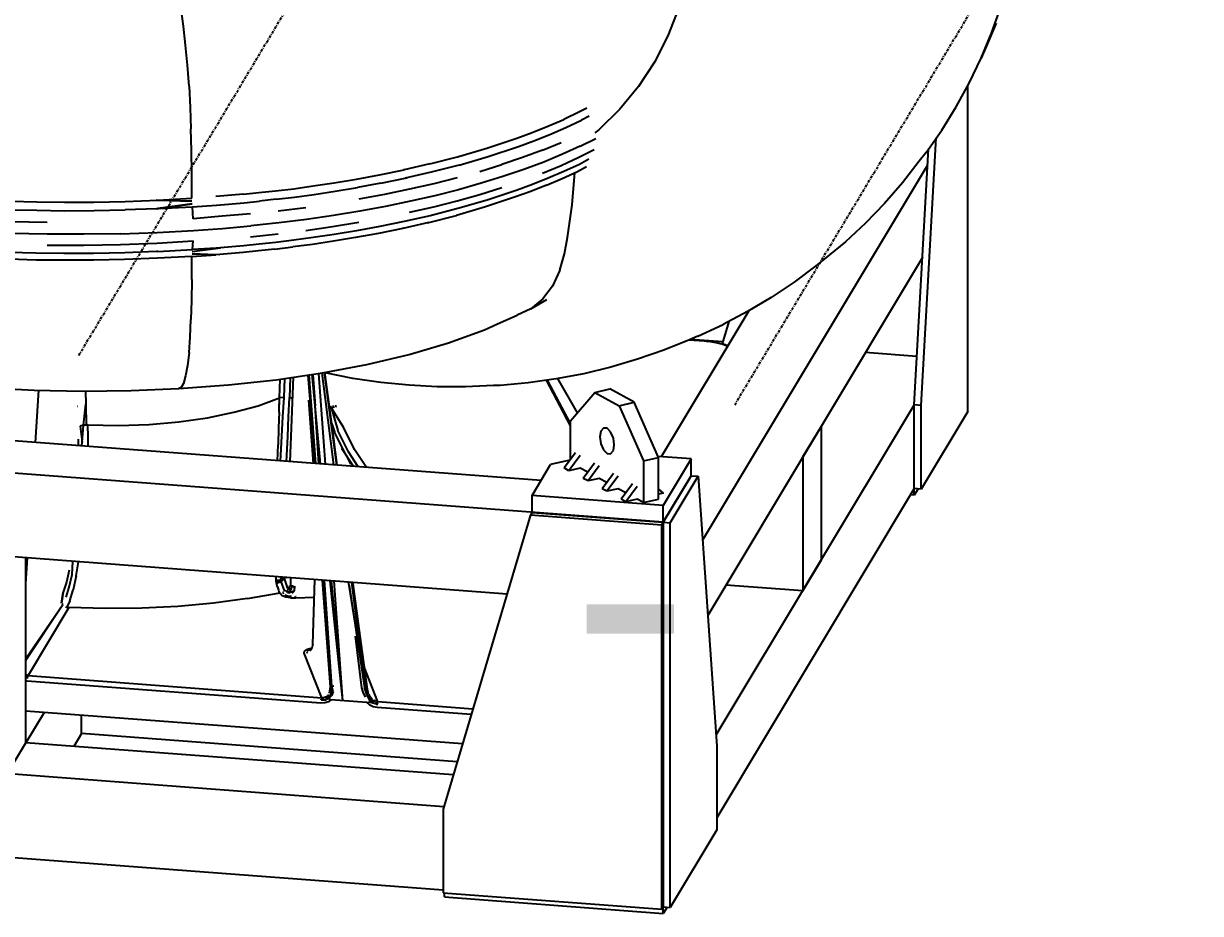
# Model space of a CAD drawing. Header units: millimetres. Extents: x -57554 to 16546, y 2142 to 98430.
# Drawn here: x -41367 to -40051, y 88812 to 89807 of the extents above; entities that cross this region are included whole.
import ezdxf

# ---------------------------------------------------------------- set-up
doc = ezdxf.new("R2010")
doc.units = ezdxf.units.MM
doc.linetypes.add('DXK_LINE_DOT3', pattern=[5.9187, 2.979, -0.9799, 0.9799, -0.9799])
doc.styles.add('Arial', font='ARIAL.TTF', dxfattribs={"height": 0.2})

msp = doc.modelspace()

# ---------------------------------------------------------------- linework, layer by layer
at = {"color": 1, "linetype": 'DXK_LINE_DOT3'}
for p, q in [((-41305.3, 89436.1), (-38295.9, 94452.2)), ((-40571.7, 89380.8), (-37562.3, 94396.9))]:
    msp.add_line(p, q, dxfattribs=at)
at = {"color": 2, "linetype": 'Continuous'}
for p, q in [((-41188.1, 89804.5), (-41190.8, 89823.6)), ((-40634.7, 89824.1), (-40646.5, 89793.5)), ((-40284.6, 89796.7), (-40274.3, 89825.6)), ((-41185.8, 89783.4), (-41188.1, 89804.5)), ((-40279.5, 89808), (-40291.3, 89779.8)), ((-40646.5, 89793.5), (-40661.5, 89764.3)), ((-40296.3, 89768.5), (-40284.6, 89796.7)), ((-41183.7, 89760.8), (-41185.8, 89783.4)), ((-40291.3, 89779.8), (-40296.3, 89768.5)), ((-40661.5, 89764.3), (-40679.5, 89737)), ((-40309.5, 89740.9), (-40296.3, 89768.5)), ((-41182, 89737.4), (-41183.7, 89760.8)), ((-41182, 89737.4), (-41180.7, 89713.6)), ((-40324.2, 89714.2), (-40309.5, 89740.9)), ((-40311.2, 89373.4), (-40311.2, 89738)), ((-40679.5, 89737), (-40700.3, 89711.6)), ((-41180.7, 89713.6), (-41179.9, 89689.5)), ((-40737.1, 89712.7), (-40745.2, 89708.5)), ((-40700.3, 89711.6), (-40723.9, 89688.6)), ((-40340.3, 89688.2), (-40324.2, 89714.2)), ((-40780.6, 89692.5), (-40762.8, 89700.2)), ((-40745.2, 89708.5), (-40762.8, 89700.2)), ((-40760.7, 89691), (-40743.1, 89699.4)), ((-40734.4, 89703.9), (-40743.1, 89699.4)), ((-41179.4, 89665.3), (-41179.9, 89689.5)), ((-40815.5, 89679.1), (-40798.3, 89685.4)), ((-40798.3, 89685.4), (-40780.6, 89692.5)), ((-40778.6, 89683.3), (-40760.7, 89691)), ((-40723.9, 89688.6), (-40728.2, 89685.1)), ((-40357.8, 89663.2), (-40340.3, 89688.2)), ((-40849.1, 89667.9), (-40815.5, 89679.1)), ((-40813.7, 89669.8), (-40796.4, 89676.2)), ((-40796.4, 89676.2), (-40778.6, 89683.3)), ((-40786.8, 89665.9), (-40765.8, 89674.5)), ((-40744.5, 89670.2), (-40727, 89679)), ((-40363.2, 89380.3), (-40346.4, 89679.5)), ((-41179, 89639.6), (-41179.4, 89665.3)), ((-40912.6, 89650.4), (-40881.6, 89658.4)), ((-40881.6, 89658.4), (-40849.1, 89667.9)), ((-40880.1, 89649.1), (-40847.4, 89658.6)), ((-40847.4, 89658.6), (-40813.7, 89669.8)), ((-40786.8, 89665.9), (-40809, 89657.5)), ((-40764.3, 89661.2), (-40785.4, 89652.5)), ((-40744.5, 89670.2), (-40764.3, 89661.2)), ((-40746, 89657.8), (-40728.8, 89666.4)), ((-40371, 89380.9), (-40354.9, 89667.2)), ((-40357.8, 89663.2), (-40365.4, 89653.4)), ((-40912.6, 89650.4), (-40941.6, 89643.8)), ((-40880.1, 89649.1), (-40911.2, 89641)), ((-40856.7, 89642.1), (-40832.3, 89649.6)), ((-40809, 89657.5), (-40832.3, 89649.6)), ((-40785.4, 89652.5), (-40807.7, 89644.2)), ((-40786.8, 89640.1), (-40765.8, 89648.8)), ((-40765.8, 89648.8), (-40746, 89657.8)), ((-40745.4, 89649.9), (-40762.8, 89641.8)), ((-40747.6, 89642.1), (-40737.6, 89647.5)), ((-40734.8, 89655.6), (-40745.4, 89649.9)), ((-40356, 89649.1), (-40607.7, 89229.4)), ((-40365.4, 89653.4), (-40384.2, 89629.3)), ((-41178.7, 89612.1), (-41179, 89639.6)), ((-41019.6, 89629.2), (-40994.8, 89633.4)), ((-40994.8, 89633.4), (-40968.9, 89638.2)), ((-40968.9, 89638.2), (-40941.6, 89643.8)), ((-40967.7, 89628.7), (-40940.3, 89634.4)), ((-40941.6, 89643.8), (-40942, 89643.7)), ((-40911.2, 89641), (-40940.3, 89634.4)), ((-40940.3, 89634.4), (-40938.1, 89634.9)), ((-40882, 89634.9), (-40908.2, 89628.2)), ((-40831, 89636.2), (-40855.4, 89628.7)), ((-40807.7, 89644.2), (-40831, 89636.2)), ((-40780.4, 89634.3), (-40797.8, 89627.4)), ((-40782.3, 89626.5), (-40764.9, 89634)), ((-40762.8, 89641.8), (-40780.4, 89634.3)), ((-40764.9, 89634), (-40747.6, 89642.1)), ((-40753.4, 89604.8), (-40750.5, 89640.7)), ((-41103.9, 89618.3), (-41085.2, 89620.3)), ((-41085.2, 89620.3), (-41065, 89622.7)), ((-41065, 89622.7), (-41043.1, 89625.7)), ((-41043.1, 89625.7), (-41019.6, 89629.2)), ((-41042.2, 89616.2), (-41018.6, 89619.8)), ((-41018.6, 89619.8), (-40993.6, 89623.9)), ((-40967.7, 89628.7), (-40993.6, 89623.9)), ((-40935.4, 89622), (-40963.3, 89616.2)), ((-40908.2, 89628.2), (-40935.4, 89622)), ((-40880.8, 89621.5), (-40907.1, 89614.8)), ((-40855.4, 89628.7), (-40880.8, 89621.5)), ((-40856.7, 89616.3), (-40832.3, 89623.9)), ((-40815, 89621.1), (-40848.6, 89609.9)), ((-40799.7, 89619.6), (-40816.8, 89613.4)), ((-40797.8, 89627.4), (-40815, 89621.1)), ((-40782.3, 89626.5), (-40799.7, 89619.6)), ((-40384.2, 89629.3), (-40404.2, 89606.3)), ((-41381.8, 89608.7), (-41352.2, 89608)), ((-41352.2, 89608), (-41321.1, 89607.6)), ((-41321.1, 89607.6), (-41288.3, 89607.8)), ((-41288.3, 89607.8), (-41253.6, 89608.5)), ((-41253.6, 89608.5), (-41217, 89609.9)), ((-41178.7, 89608.9), (-41218.8, 89609.8)), ((-41218.5, 89600.3), (-41178.5, 89605.7)), ((-41217, 89609.9), (-41178.7, 89612.1)), ((-41217, 89609.9), (-41178.7, 89608.9)), ((-41178.5, 89605.7), (-41216.8, 89600.4)), ((-41121.1, 89616.5), (-41151.9, 89613.9)), ((-41151.4, 89604.4), (-41120.5, 89607)), ((-41121.1, 89616.5), (-41103.9, 89618.3)), ((-41120.5, 89607), (-41103.2, 89608.8)), ((-41084.4, 89610.8), (-41103.2, 89608.8)), ((-41084.4, 89610.8), (-41064.1, 89613.3)), ((-41064.1, 89613.3), (-41042.2, 89616.2)), ((-40963.3, 89616.2), (-40992, 89610.9)), ((-40934.3, 89608.6), (-40962.3, 89602.8)), ((-40907.1, 89614.8), (-40934.3, 89608.6)), ((-40908.2, 89602.5), (-40882, 89609.2)), ((-40882, 89609.2), (-40856.7, 89616.3)), ((-40848.6, 89609.9), (-40881.3, 89600.5)), ((-40816.8, 89613.4), (-40850.3, 89602.3)), ((-40404.2, 89606.3), (-40425.5, 89584.3)), ((-41382.1, 89599.2), (-41352.4, 89598.5)), ((-41352.4, 89598.5), (-41321.2, 89598.1)), ((-41321.2, 89598.1), (-41288.2, 89598.3)), ((-41288.2, 89598.3), (-41253.4, 89599)), ((-41218.5, 89600.3), (-41253.4, 89599)), ((-41216.8, 89600.4), (-41218.5, 89600.3)), ((-41216.8, 89600.4), (-41178.3, 89602.5)), ((-41178.3, 89602.5), (-41151.4, 89604.4)), ((-41177.3, 89589.1), (-41178.3, 89602.5)), ((-41113.4, 89594.6), (-41145.1, 89591.8)), ((-41082.2, 89597.9), (-41051.5, 89601.8)), ((-41020.6, 89592.6), (-41050.8, 89588.3)), ((-40991.1, 89597.4), (-41020.6, 89592.6)), ((-40962.3, 89602.8), (-40991.1, 89597.4)), ((-40912.4, 89592.5), (-40941.5, 89585.9)), ((-40935.4, 89596.3), (-40908.2, 89602.5)), ((-40913.8, 89584.9), (-40882.9, 89592.8)), ((-40881.3, 89600.5), (-40912.4, 89592.5)), ((-40850.3, 89602.3), (-40882.9, 89592.8)), ((-40758.8, 89568), (-40753.4, 89604.8)), ((-41381.6, 89586), (-41340.7, 89585.1)), ((-41145.1, 89591.8), (-41177.3, 89589.1)), ((-41144.7, 89578.3), (-41112.9, 89581.1)), ((-41081.6, 89584.4), (-41112.9, 89581.1)), ((-41050.8, 89588.3), (-41081.6, 89584.4)), ((-41051.5, 89576), (-41021.4, 89580.4)), ((-41021.4, 89580.4), (-40992, 89585.2)), ((-40968.8, 89580.3), (-40994.7, 89575.6)), ((-40941.5, 89585.9), (-40968.8, 89580.3)), ((-40913.8, 89584.9), (-40942.8, 89578.3)), ((-40915.3, 89584.5), (-40913.8, 89584.9)), ((-40425.5, 89584.3), (-40448, 89563.4)), ((-41340.7, 89571.8), (-41381.8, 89572.6)), ((-41299.5, 89571.7), (-41340.7, 89571.8)), ((-41258.5, 89572.3), (-41299.5, 89571.7)), ((-41258.5, 89572.3), (-41217.6, 89573.8)), ((-41217.6, 89573.8), (-41177, 89576.1)), ((-41177, 89576.1), (-41144.7, 89578.3)), ((-41113.4, 89568.9), (-41082.2, 89572.2)), ((-41043.1, 89568), (-41064.9, 89565)), ((-41019.6, 89571.4), (-41043.1, 89568)), ((-40995.8, 89568), (-41020.6, 89563.9)), ((-40994.7, 89575.6), (-41019.6, 89571.4)), ((-40970, 89572.7), (-40995.8, 89568)), ((-40994.3, 89575.6), (-40994.7, 89575.6)), ((-40942.8, 89578.3), (-40970, 89572.7)), ((-40942, 89578.4), (-40942.8, 89578.3)), ((-40762.3, 89550), (-40758.8, 89568)), ((-41340.7, 89559.7), (-41299.6, 89559.6)), ((-41299.6, 89559.6), (-41258.6, 89560.3)), ((-41258.6, 89560.3), (-41217.9, 89561.8)), ((-41217.9, 89561.8), (-41177.3, 89564.2)), ((-41217, 89552.4), (-41178.3, 89554.5)), ((-41178.5, 89552.3), (-41147, 89556.7)), ((-41178.5, 89552.3), (-41151.6, 89556.3)), ((-41178.3, 89554.5), (-41177.3, 89564.2)), ((-41151.6, 89556.3), (-41178.3, 89554.5)), ((-41177.4, 89563.9), (-41177.3, 89564.2)), ((-41120.9, 89558.9), (-41151.6, 89556.3)), ((-41104.5, 89553), (-41121.6, 89551.4)), ((-41103.7, 89560.6), (-41120.9, 89558.9)), ((-41085.9, 89555.1), (-41104.5, 89553)), ((-41085.1, 89562.6), (-41103.7, 89560.6)), ((-41086.2, 89555), (-41085.9, 89555.1)), ((-41085.9, 89555.1), (-41065.8, 89557.5)), ((-41064.9, 89565), (-41085.1, 89562.6)), ((-41044.1, 89560.4), (-41065.8, 89557.5)), ((-41020.6, 89563.9), (-41044.1, 89560.4)), ((-40448, 89563.4), (-40471.6, 89543.7)), ((-41353.3, 89550.4), (-41383.1, 89551.2)), ((-41353.1, 89542.9), (-41382.8, 89543.7)), ((-41321.9, 89550.1), (-41353.3, 89550.4)), ((-41321.9, 89542.6), (-41353.1, 89542.9)), ((-41288.8, 89550.3), (-41321.9, 89550.1)), ((-41288.9, 89542.7), (-41321.9, 89542.6)), ((-41254, 89543.5), (-41288.9, 89542.7)), ((-41253.9, 89551), (-41288.8, 89550.3)), ((-41217.2, 89544.8), (-41254, 89543.5)), ((-41218.5, 89552.3), (-41253.9, 89551)), ((-41217, 89552.4), (-41218.5, 89552.3)), ((-41178.7, 89547), (-41217.2, 89544.8)), ((-41179, 89521.1), (-41178.7, 89547)), ((-41178.7, 89547), (-41152.1, 89548.8)), ((-41152.1, 89548.8), (-41178.6, 89549.8)), ((-41178.6, 89549.8), (-41147.6, 89549.2)), ((-41121.6, 89551.4), (-41152.1, 89548.8)), ((-40767.3, 89531.4), (-40762.3, 89550)), ((-40361.7, 89545.9), (-40601.9, 89145.5)), ((-40471.6, 89543.7), (-40480.9, 89536.5)), ((-40767.3, 89531.4), (-40775.4, 89513.8)), ((-40480.9, 89536.5), (-40505.4, 89518.1)), ((-41179, 89521.1), (-41179.4, 89497.8)), ((-40775.4, 89513.8), (-40786.3, 89499.4)), ((-40505.4, 89518.1), (-40530.9, 89501)), ((-40530.9, 89501), (-40557.4, 89485.2)), ((-41179.4, 89497.8), (-41179.9, 89476.5)), ((-40799.6, 89488.5), (-40814.9, 89481.4)), ((-40786.3, 89499.4), (-40799.6, 89488.5)), ((-40799.6, 89488.5), (-40781.7, 89498.6)), ((-41180.7, 89456.7), (-41179.9, 89476.5)), ((-40837.2, 89471.4), (-40814.9, 89481.4)), ((-40556, 89486), (-40653.9, 89322.9)), ((-40578.4, 89474), (-40585.8, 89449)), ((-40557.4, 89485.2), (-40584.7, 89470.7)), ((-40892, 89450.3), (-40851.5, 89465)), ((-40851.5, 89465), (-40837.2, 89471.4)), ((-40612.9, 89457.6), (-40584.7, 89470.7)), ((-41182, 89439.4), (-41180.7, 89456.7)), ((-40935.9, 89437.3), (-40892, 89450.3)), ((-40622.5, 89453.7), (-40651.1, 89442.1)), ((-40622.6, 89453.6), (-40606.1, 89452.4)), ((-40612.9, 89457.6), (-40622.5, 89453.7)), ((-40605.7, 89452.7), (-40621.9, 89453.9)), ((-40585.2, 89451.3), (-40621.5, 89454.1)), ((-40606.1, 89452.4), (-40599.3, 89451.7)), ((-40602.6, 89452), (-40605.7, 89452.7)), ((-40604.7, 89452.5), (-40601.7, 89451.9)), ((-40599.3, 89451.7), (-40592.7, 89450.6)), ((-40599.3, 89451.7), (-40592.9, 89450.6)), ((-40592.9, 89450.6), (-40587, 89449.2)), ((-40592.7, 89450.6), (-40584.7, 89448.7)), ((-40581.9, 89447.4), (-40587, 89449.2)), ((-40579.5, 89446.9), (-40584.7, 89448.7)), ((-40579.8, 89446.5), (-40581.9, 89447.4)), ((-41182, 89439.4), (-41183.7, 89424.8)), ((-40983, 89426.1), (-40935.9, 89437.3)), ((-40651.1, 89442.1), (-40680.4, 89431.9)), ((-40368, 89435), (-40425.7, 89439.3)), ((-40368, 89435), (-40425.7, 89439.3)), ((-40368, 89435), (-40425.7, 89439.3)), ((-41183.7, 89424.8), (-41185.8, 89413.2)), ((-41032.6, 89416.6), (-40983, 89426.1)), ((-40710.2, 89423.1), (-40740.6, 89415.8)), ((-40680.4, 89431.9), (-40710.2, 89423.1)), ((-41185.8, 89413.2), (-41188.1, 89404.9)), ((-41137.8, 89403.2), (-41084.4, 89409)), ((-41084.4, 89409), (-41032.6, 89416.6)), ((-41080.9, 89388.8), (-41080.1, 89409.6)), ((-41075.8, 89389.3), (-41075, 89410.4)), ((-41068.9, 89411.3), (-41069.7, 89389)), ((-41068.8, 89317.3), (-41065.3, 89411.8)), ((-41040.4, 89315.2), (-41048.7, 89414.2)), ((-41040.2, 89315.2), (-41047.6, 89414.4)), ((-41041.1, 89379.7), (-41044.3, 89414.9)), ((-41043.6, 89415), (-41041.1, 89379.7)), ((-41029.3, 89314.4), (-41036.8, 89416)), ((-41029.8, 89390.3), (-41033.1, 89416.5)), ((-41016.8, 89313.4), (-41030.6, 89417)), ((-41016.7, 89313.4), (-41030.2, 89417.1)), ((-41027.5, 89398), (-41030, 89417.1)), ((-40998.8, 89410.5), (-41029.9, 89416.6)), ((-40967.4, 89406), (-40998.8, 89410.5)), ((-40771.4, 89410), (-40802.7, 89405.6)), ((-40755.4, 89357.5), (-40782.4, 89408.4)), ((-40755.4, 89360.2), (-40781.3, 89408.6)), ((-40740.6, 89415.8), (-40771.4, 89410)), ((-40767.2, 89406.4), (-40769.4, 89410.3)), ((-40747.7, 89372), (-40769.4, 89410.3)), ((-41409.1, 89400.2), (-41355.3, 89397.4)), ((-41355.3, 89397.4), (-41301.1, 89396.3)), ((-41353.9, 89338.8), (-41349.9, 89397.3)), ((-41301.1, 89396.3), (-41246.7, 89396.9)), ((-41297.9, 89396.3), (-41297.6, 89381.7)), ((-41246.7, 89396.9), (-41193.6, 89399.2)), ((-41193.6, 89399.2), (-41137.8, 89403.2)), ((-41190.8, 89400.2), (-41193.6, 89399.2)), ((-41188.1, 89404.9), (-41190.8, 89400.2)), ((-41020.6, 89345.7), (-41027.5, 89398)), ((-40935.9, 89402.9), (-40967.4, 89406)), ((-40904.4, 89401.2), (-40935.9, 89402.9)), ((-40873, 89401.1), (-40904.4, 89401.2)), ((-40841.7, 89402.4), (-40873, 89401.1)), ((-40834.2, 89402.7), (-40841.7, 89402.4)), ((-40802.7, 89405.6), (-40834.2, 89402.7)), ((-40755.4, 89362.9), (-40728.2, 89394.8)), ((-40728.2, 89394.8), (-40711.4, 89398.7)), ((-40728.2, 89394.8), (-40700.9, 89380)), ((-40684.2, 89383.8), (-40711.4, 89398.7)), ((-40788.3, 89296.2), (-42049.2, 89391.2)), ((-41299.9, 89358.1), (-41297.6, 89381.7)), ((-41297.6, 89381.7), (-41297.1, 89358.5)), ((-41104.7, 89380), (-41080.9, 89388.8)), ((-41081.4, 89372.7), (-41080.9, 89388.8)), ((-41081.2, 89379.1), (-41081, 89385.7)), ((-41081, 89385.7), (-41080.9, 89388.8)), ((-41075.8, 89389.3), (-41080.9, 89388.8)), ((-41077.3, 89367.7), (-41075.8, 89389.3)), ((-41076.2, 89389.3), (-41075.8, 89389.3)), ((-41070.6, 89367.4), (-41069.7, 89389)), ((-41069.7, 89389), (-41069.6, 89389)), ((-41066.2, 89388.2), (-41069.7, 89389)), ((-41042.8, 89315.4), (-41048.1, 89386.3)), ((-41020.1, 89313.7), (-41029.8, 89390.3)), ((-40700.9, 89380), (-40684.2, 89383.8)), ((-40656.9, 89322.2), (-40684.2, 89383.8)), ((-41306.5, 89378.9), (-41306.6, 89378.9)), ((-41161.5, 89366.5), (-41131.8, 89372.6)), ((-41131.8, 89372.6), (-41104.7, 89380)), ((-41081.4, 89372.7), (-41082, 89355.2)), ((-41035, 89314.8), (-41041.1, 89379.7)), ((-41036.7, 89314.9), (-41041.1, 89379.7)), ((-41024.7, 89377.1), (-41024, 89377.4)), ((-41024.7, 89377.1), (-41024.1, 89377.4)), ((-41024.2, 89378.8), (-41022.9, 89379.1)), ((-41024.2, 89378.8), (-41023.4, 89379)), ((-41024.1, 89377.4), (-41024, 89377.4)), ((-41023.4, 89379), (-41022.9, 89379.1)), ((-41022.5, 89378), (-41023, 89377.8)), ((-41023, 89377.8), (-41022.6, 89377.9)), ((-41008.9, 89355.1), (-41023, 89377.8)), ((-41023, 89377.8), (-41015.6, 89352.3)), ((-41022.6, 89377.9), (-41022.5, 89378.1)), ((-41022.6, 89377.9), (-41022.5, 89378)), ((-41022.5, 89378), (-41019.5, 89378.9)), ((-41021.5, 89379.3), (-41020.1, 89379.4)), ((-41021.5, 89379.3), (-41020.9, 89379.3)), ((-41020.9, 89379.3), (-41020.1, 89379.4)), ((-41017.2, 89379.4), (-41018.6, 89379.4)), ((-41018.3, 89379.2), (-41017.2, 89379.4)), ((-41018.3, 89379.2), (-41017.5, 89379.3)), ((-41017.5, 89379.3), (-41017.2, 89379.4)), ((-41017.2, 89379.4), (-41017.5, 89379.4)), ((-40700.9, 89380), (-40673.7, 89318.4)), ((-40371, 89380.9), (-40592.7, 89011.3)), ((-40363.2, 89380.3), (-40371, 89380.9)), ((-40371, 89287.4), (-40371, 89380.9)), ((-40363.2, 89286.8), (-40363.2, 89380.3)), ((-40311.2, 89373.4), (-40363.2, 89286.8)), ((-40651.7, 89249.7), (-42216.7, 89367.6)), ((-41299.9, 89358.1), (-41303.8, 89357.2)), ((-41303.8, 89357.2), (-41301.7, 89339.1)), ((-41301.7, 89339.1), (-41299.9, 89358.1)), ((-41299.9, 89358.1), (-41297.1, 89358.5)), ((-41295.1, 89358.4), (-41299.9, 89358.1)), ((-41297.1, 89358.5), (-41295.1, 89358.4)), ((-41294.9, 89344.6), (-41295.1, 89358.4)), ((-41295.1, 89358.4), (-41295, 89358.4)), ((-41295.1, 89358.4), (-41260.8, 89357.9)), ((-41260.8, 89357.9), (-41226.7, 89359.1)), ((-41226.7, 89359.1), (-41193.4, 89362)), ((-41193.4, 89362), (-41161.5, 89366.5)), ((-41078.3, 89346), (-41077.3, 89367.7)), ((-41071.6, 89345.7), (-41070.6, 89367.4)), ((-41019, 89350.1), (-41022.6, 89360.8)), ((-41019.4, 89350.9), (-41022.5, 89360.4)), ((-41022.4, 89359.6), (-41019.4, 89350.9)), ((-40997.1, 89331.1), (-41009, 89355.3)), ((-40755.4, 89319.9), (-40755.4, 89362.9)), ((-40495.7, 89322.6), (-40474.9, 89357.2)), ((-40474.9, 89207.6), (-40474.9, 89357.2)), ((-41305.7, 89335.2), (-41305.7, 89342.7)), ((-41294.9, 89334.4), (-41294.9, 89344.6)), ((-41082, 89355.2), (-41082.5, 89336.3)), ((-41079.3, 89324.5), (-41078.3, 89346)), ((-41072.6, 89324.2), (-41071.6, 89345.7)), ((-41016.3, 89313.4), (-41020.6, 89345.7)), ((-41007.1, 89325.6), (-41019.4, 89350.9)), ((-41003.8, 89328.3), (-41015.6, 89352.3)), ((-40721.6, 89351.5), (-40722.7, 89345.1)), ((-40722.7, 89345.1), (-40721.6, 89337.5)), ((-40718.6, 89355), (-40721.6, 89351.5)), ((-40714.5, 89354.7), (-40718.6, 89355)), ((-40710.5, 89350.6), (-40714.5, 89354.7)), ((-40707.5, 89343.8), (-40710.5, 89350.6)), ((-40706.4, 89336.2), (-40707.5, 89343.8)), ((-41301.8, 89334.9), (-41301.7, 89339.1)), ((-41083, 89318.4), (-41082.5, 89336.3)), ((-41011.6, 89332.5), (-41007.1, 89325.6)), ((-40983.6, 89310.9), (-40997.1, 89331.1)), ((-40721.6, 89337.5), (-40718.6, 89330.7)), ((-40718.6, 89330.7), (-40714.5, 89326.6)), ((-40710.5, 89326.3), (-40707.5, 89329.8)), ((-40707.5, 89329.8), (-40706.4, 89336.2)), ((-41079.6, 89318.1), (-41079.3, 89324.5)), ((-41072.9, 89317.6), (-41072.6, 89324.2)), ((-40998, 89312), (-41007.1, 89325.6)), ((-41007.1, 89325.6), (-41001.5, 89314.6)), ((-40992.8, 89311.6), (-41003.8, 89328.3)), ((-40756, 89319.1), (-40777.6, 89314.1)), ((-40749.9, 89327.2), (-40762.5, 89310.3)), ((-40744.5, 89324.3), (-40757.1, 89307.3)), ((-40714.5, 89326.6), (-40710.5, 89326.3)), ((-40673.7, 89318.4), (-40656.9, 89322.2)), ((-40673.7, 89318.4), (-40673.7, 89271.6)), ((-40620.5, 89320.4), (-40657.3, 89323.2)), ((-40656.9, 89275.5), (-40656.9, 89322.2)), ((-40620.5, 89320.4), (-40651.7, 89268.4)), ((-40620.5, 89301.7), (-40620.5, 89320.4)), ((-40495.7, 89322.6), (-40495.7, 89173)), ((-40998.3, 89312), (-41000.4, 89315.6)), ((-40798.4, 89279.4), (-40777.6, 89314.1)), ((-40757.1, 89307.3), (-40762.5, 89310.3)), ((-40744.5, 89310.2), (-40757.1, 89307.3)), ((-40736.1, 89305.7), (-40744.5, 89310.2)), ((-40728.7, 89315.6), (-40741.3, 89298.7)), ((-40723.3, 89312.7), (-40735.8, 89295.8)), ((-40707.5, 89304.1), (-40720, 89287.1)), ((-40735.8, 89295.8), (-40741.3, 89298.7)), ((-40723.3, 89298.6), (-40735.8, 89295.8)), ((-40714.9, 89294.1), (-40723.3, 89298.6)), ((-40702, 89301.1), (-40714.6, 89284.2)), ((-40686.2, 89292.5), (-40698.8, 89275.5)), ((-40680.8, 89289.5), (-40693.4, 89272.6)), ((-40651.7, 89249.7), (-40620.5, 89301.7)), ((-40620.5, 89301.7), (-40651.7, 89249.7)), ((-40643.8, 89249.1), (-40612.7, 89301.1)), ((-40620.5, 89301.7), (-40612.7, 89301.1)), ((-40612.7, 89301.1), (-40591.9, 88999.1)), ((-40798.4, 89260.7), (-40798.4, 89279.4)), ((-40651.7, 89268.4), (-40798.4, 89279.4)), ((-40714.6, 89284.2), (-40720, 89287.1)), ((-40702, 89287.1), (-40714.6, 89284.2)), ((-40693.6, 89282.5), (-40702, 89287.1)), ((-40651.4, 89282.2), (-40656.9, 89287.1)), ((-40651.4, 89282.2), (-40656.9, 89281)), ((-40630.9, 89284.4), (-40651.7, 89249.7)), ((-40371, 89287.4), (-40591.9, 88919.2)), ((-40371, 89279.9), (-40375.3, 89280.2)), ((-40371, 89279.9), (-40371, 89287.4)), ((-40363.2, 89286.8), (-40371, 89287.4)), ((-40366.7, 89287.1), (-40371, 89279.9)), ((-40693.4, 89272.6), (-40698.8, 89275.5)), ((-40680.8, 89275.5), (-40693.4, 89272.6)), ((-40673.7, 89271.6), (-40680.8, 89275.5)), ((-40673.7, 89271.6), (-40656.9, 89275.5)), ((-40651.7, 89249.7), (-40651.7, 89268.4)), ((-40826.4, 89169.3), (-42042.8, 89260.9)), ((-40800, 89258), (-40897.9, 88928.7)), ((-40800, 89258), (-40798.4, 89260.7)), ((-40800, 89258), (-40653.3, 89246.9)), ((-40798.4, 89260.7), (-40651.7, 89249.7)), ((-40651.7, 89249.7), (-40798.4, 89260.7)), ((-40653.3, 89246.9), (-40651.7, 89249.7)), ((-40653.3, 88816.8), (-40653.3, 89246.9)), ((-40651.7, 89156.2), (-40651.7, 89249.7)), ((-40651.7, 89249.7), (-40651.7, 88819.5)), ((-40651.7, 89249.7), (-40643.8, 89249.1)), ((-40651.7, 88819.5), (-40651.7, 89249.7)), ((-40643.8, 88818.9), (-40643.8, 89249.1)), ((-41364.5, 89003), (-41364.5, 89209.9)), ((-41364.5, 89181), (-41362.6, 89209.7)), ((-41312.8, 89191), (-41312, 89205.9)), ((-41308.2, 89189.5), (-41305.7, 89205.4)), ((-40495.7, 89173), (-40474.9, 89207.6)), ((-41316.1, 89196.2), (-41319.1, 89182.5)), ((-41316, 89177), (-41312.8, 89191)), ((-41308.2, 89189.5), (-41311.6, 89173.9)), ((-41308.3, 89189), (-41308.2, 89189.5)), ((-41084.9, 89184.7), (-41080.9, 89185)), ((-41084.9, 89184.7), (-41082.5, 89184.9)), ((-41084.9, 89184.7), (-41084.9, 89183.9)), ((-41084.5, 89184.7), (-41084.4, 89188.8)), ((-41082.5, 89184.9), (-41079.4, 89185.2)), ((-41079.4, 89185.2), (-41078.9, 89188.4)), ((-41075.2, 89188), (-41079.4, 89185.2)), ((-41079.3, 89183.5), (-41079.4, 89185.2)), ((-41075.2, 89186.6), (-41079.3, 89183.5)), ((-41075.2, 89188), (-41075.2, 89188.1)), ((-41075.2, 89188.1), (-41075.2, 89188)), ((-41075.2, 89188), (-41075.2, 89188.1)), ((-41074.6, 89188), (-41075.2, 89186.6)), ((-41075.2, 89186.6), (-41075.2, 89188)), ((-41071.7, 89175.6), (-41075.2, 89186.6)), ((-41074.8, 89187.7), (-41074.6, 89188)), ((-41072.4, 89186.9), (-41072.7, 89187.9)), ((-41068.3, 89178.4), (-41068, 89187.5)), ((-41043.5, 89112.7), (-41041.4, 89185.5)), ((-41023.7, 89065.4), (-41032.8, 89184.9)), ((-41022.2, 89066.1), (-41030.7, 89184.7)), ((-41009.9, 89049.9), (-41024.3, 89184.2)), ((-41322.6, 89171.5), (-41324.7, 89159.2)), ((-41324.7, 89159.2), (-41322.6, 89171.3)), ((-41319.1, 89182.5), (-41322.6, 89171.3)), ((-41319.5, 89165.7), (-41316, 89177)), ((-41315.3, 89161.9), (-41311.6, 89173.9)), ((-41311.6, 89173.9), (-41311.4, 89174.6)), ((-41084.9, 89183.9), (-41084.8, 89183.2)), ((-41084.8, 89183.2), (-41084.6, 89182.5)), ((-41079.3, 89183.5), (-41084.6, 89182.5)), ((-41084.6, 89182.5), (-41084.3, 89181.6)), ((-41084.3, 89181.6), (-41079.3, 89183.5)), ((-41083.2, 89177.4), (-41084.3, 89181.6)), ((-41083.2, 89177.4), (-41082.1, 89173.7)), ((-41082.1, 89173.7), (-41081.2, 89170.7)), ((-41079.3, 89183.5), (-41075.3, 89172.2)), ((-41077.6, 89171.1), (-41076.4, 89171.6)), ((-41077.6, 89171.1), (-41077.3, 89171.2)), ((-41077.3, 89171.2), (-41076.4, 89171.6)), ((-41074.2, 89172.9), (-41073.3, 89173.7)), ((-41074.2, 89172.9), (-41073.7, 89173.3)), ((-41072.8, 89172.5), (-41073.8, 89171.6)), ((-41073.7, 89173.3), (-41073.3, 89173.7)), ((-41071.9, 89173.4), (-41072.8, 89172.5)), ((-41072.8, 89172.5), (-41071.9, 89171.2)), ((-41069.6, 89170.6), (-41072.8, 89172.5)), ((-41071.2, 89174.4), (-41071.9, 89173.4)), ((-41071.9, 89171.2), (-41069.6, 89170.6)), ((-41071.1, 89176.7), (-41071.7, 89175.6)), ((-41070.6, 89175.5), (-41071.2, 89174.4)), ((-41071.1, 89176.6), (-41071.1, 89176.7)), ((-41070.6, 89175.5), (-41070.2, 89176.6)), ((-41069.6, 89178.9), (-41070.2, 89176.6)), ((-41070.2, 89176.6), (-41068.2, 89174.5)), ((-41069.6, 89170.6), (-41068.2, 89174.5)), ((-41063.9, 89173), (-41069.6, 89170.6)), ((-41067.8, 89178.3), (-41068.3, 89178.4)), ((-41068.3, 89178.4), (-41067.8, 89178.3)), ((-41067.2, 89178.2), (-41068.2, 89174.5)), ((-41064.1, 89177), (-41067.2, 89178.2)), ((-41066.6, 89178.2), (-41067.2, 89178.2)), ((-41066.7, 89170.3), (-41063.9, 89173)), ((-41066, 89178.2), (-41066.6, 89178.2)), ((-41066, 89178.2), (-41064.1, 89177)), ((-41064.1, 89178.3), (-41064.1, 89177)), ((-41064.1, 89177), (-41064, 89175.7)), ((-41064, 89174.4), (-41064, 89175.7)), ((-41063.9, 89173), (-41064, 89174.4)), ((-41009.9, 89049.9), (-41022.6, 89184.1)), ((-41009.9, 89049.9), (-41019.7, 89183.9)), ((-41003.1, 89178.7), (-41003.6, 89182.7)), ((-40984.6, 89064.4), (-41003.1, 89178.7)), ((-41003.1, 89178.7), (-40985.7, 89064.7)), ((-40984.6, 89064.4), (-40999.8, 89182.4)), ((-40983.6, 89064.1), (-40999.4, 89182.4)), ((-40998.7, 89180.6), (-40998.9, 89182.3)), ((-40998.7, 89180.6), (-40990.9, 89122.6)), ((-40495.7, 89173), (-40581.6, 89179.4)), ((-41323.1, 89157.2), (-41324, 89158.2)), ((-41315.3, 89161.9), (-41318.8, 89154.6)), ((-41154.8, 89159.1), (-41194.4, 89155.5)), ((-41116.6, 89164.2), (-41154.8, 89159.1)), ((-41116.6, 89164.2), (-41080.1, 89170.7)), ((-41080.1, 89170.7), (-41081.2, 89170.7)), ((-41079.7, 89169.5), (-41080.1, 89170.7)), ((-41077.7, 89167.5), (-41079.7, 89169.5)), ((-41073.8, 89166), (-41077.7, 89167.5)), ((-41076, 89170.4), (-41077.2, 89169.9)), ((-41075, 89168.6), (-41071.8, 89167.5)), ((-41068.5, 89165.1), (-41073.8, 89166)), ((-41071.8, 89167.5), (-41067.6, 89167)), ((-41068.5, 89165.1), (-41062.7, 89165)), ((-41063.2, 89167.1), (-41063.2, 89167)), ((-41063.1, 89166.2), (-41063.2, 89167.1)), ((-41063.2, 89167), (-41063.1, 89166.2)), ((-41062.7, 89165), (-41041.9, 89166)), ((-41323.1, 89157.2), (-41364.5, 89095.1)), ((-41323.1, 89157.2), (-41364.5, 89096.8)), ((-41316.4, 89154.1), (-41361.9, 89078.1)), ((-41320, 89155.1), (-41318.8, 89154.6)), ((-41318.8, 89154.6), (-41317.6, 89154.3)), ((-41317.6, 89154.3), (-41316.4, 89154.1)), ((-41275.6, 89153), (-41316.4, 89154.1)), ((-41234.8, 89153.5), (-41275.6, 89153)), ((-41194.4, 89155.5), (-41234.8, 89153.5)), ((-40651.7, 89156.2), (-40651.7, 88913)), ((-40988.6, 89064.6), (-40995.9, 89122.3)), ((-40990.9, 89122.6), (-40982.9, 89063.1)), ((-41053.4, 89103.2), (-41053, 89105.3)), ((-41053, 89105.3), (-41050.5, 89107.1)), ((-41046.1, 89108.5), (-41050.5, 89107.1)), ((-41049.9, 89105.5), (-41047.8, 89107)), ((-41047.8, 89107), (-41044.9, 89108.3)), ((-41046.5, 89106.1), (-41047.4, 89105.3)), ((-41046.4, 89107.1), (-41045.6, 89107.1)), ((-41046.1, 89108.5), (-41044.6, 89108.7)), ((-41045.6, 89107.1), (-41044.9, 89108.3)), ((-41045.6, 89107.1), (-41044.9, 89108.1)), ((-41044.3, 89109.2), (-41044.9, 89108.1)), ((-41044.3, 89109.2), (-41043.5, 89112.3)), ((-41043.6, 89111.5), (-41043.5, 89113)), ((-41043.4, 89113.4), (-41043.5, 89113.3)), ((-41043.5, 89113.3), (-41043.5, 89113)), ((-41043.5, 89113), (-41043.5, 89112.7)), ((-41033.6, 89053.4), (-41053.4, 89103.2)), ((-41049.6, 89104), (-41050.9, 89103.6)), ((-40970.7, 89048.6), (-40986.3, 89087.9)), ((-41361.9, 89078.1), (-41364.5, 89078.9)), ((-41364.5, 89078.7), (-41364.2, 89078.5)), ((-41364.2, 89078.5), (-41364.5, 89078.7)), ((-41362.6, 89076.2), (-41364.5, 89078)), ((-41362.6, 89076.2), (-41364.5, 89076.5)), ((-41363, 89071.9), (-41364.5, 89072.3)), ((-41364.2, 89078.5), (-41363.1, 89078.3)), ((-41362.3, 89077.1), (-41363.1, 89078.3)), ((-41363.1, 89078.3), (-41362.6, 89076.2)), ((-41363.1, 89078.3), (-41361.9, 89078.1)), ((-41034.6, 89047.2), (-41363, 89071.9)), ((-41362.7, 89075), (-41362.7, 89075.6)), ((-41362.7, 89075), (-41362.7, 89075.6)), ((-41362.6, 89076.2), (-41362.4, 89076.7)), ((-41362.4, 89076.7), (-41362.3, 89077.1)), ((-41361.9, 89078.1), (-41033.6, 89053.4)), ((-41023.7, 89065.4), (-41022.2, 89066.1)), ((-41023.7, 89065.4), (-41022.9, 89065.7)), ((-41022.9, 89065.7), (-41022.2, 89066.1)), ((-41020.7, 89060.2), (-41022.9, 89065.7)), ((-41022.9, 89065.7), (-41022.8, 89059.1)), ((-41022.2, 89066.1), (-41020.1, 89066.5)), ((-41020.7, 89060.2), (-41022.2, 89066.1)), ((-41034.3, 89050.9), (-41032.3, 89053.3)), ((-41032.3, 89053.3), (-41026.4, 89055.4)), ((-41027.2, 89054.5), (-41032.3, 89053.3)), ((-41032.3, 89053.3), (-41031.1, 89053.3)), ((-41028.9, 89053.7), (-41031.1, 89053.3)), ((-41029.4, 89053.6), (-41026.9, 89053.9)), ((-41029.4, 89053.6), (-41028.9, 89053.7)), ((-41029.4, 89050.9), (-41026.4, 89053)), ((-41028.9, 89053.7), (-41027.2, 89054.5)), ((-41028.9, 89053.7), (-41026.9, 89053.9)), ((-41026.2, 89055.6), (-41027.2, 89054.5)), ((-41026.9, 89053.9), (-41025.5, 89057)), ((-41026.9, 89053.9), (-41026.4, 89053)), ((-41026.4, 89053), (-41023.9, 89055.6)), ((-41026.1, 89052.6), (-41026.4, 89053)), ((-41026.4, 89053), (-41025.8, 89052.2)), ((-41026.1, 89052.6), (-41025.7, 89052)), ((-41025.7, 89052), (-41022.6, 89055.5)), ((-41024.9, 89058.5), (-41024.8, 89058.9)), ((-41024.9, 89058.5), (-41024.8, 89058.9)), ((-41024.8, 89058.9), (-41023.7, 89065.4)), ((-41023.9, 89055.6), (-41022.8, 89059.1)), ((-41020.7, 89060.2), (-41022.6, 89055.5)), ((-40987.4, 89059.5), (-40988.6, 89064.6)), ((-40984.7, 89054), (-40987.4, 89059.5)), ((-40983.3, 89056.8), (-40985.7, 89064.7)), ((-40982, 89059.4), (-40984.6, 89064.4)), ((-40984.6, 89064.4), (-40983.3, 89056.8)), ((-40983.6, 89064.1), (-40982, 89059.4)), ((-40982, 89059.4), (-40983.3, 89056.8)), ((-40979.3, 89049.6), (-40983.3, 89056.8)), ((-40982.9, 89063.1), (-40982.6, 89061.3)), ((-40982.6, 89061.3), (-40982, 89059.4)), ((-40981.2, 89057.4), (-40982, 89059.4)), ((-40981.2, 89057.4), (-40980.1, 89055.3)), ((-40980.1, 89055.3), (-40979.3, 89049.6)), ((-40978.7, 89053.3), (-40980.1, 89055.3)), ((-40978.7, 89053.3), (-40979.3, 89049.6)), ((-40978.8, 89050.1), (-40978.7, 89053.3)), ((-40977.1, 89051.4), (-40978.7, 89053.3)), ((-40978.7, 89053.3), (-40977.8, 89051)), ((-41030, 89047.5), (-41034.6, 89047.2)), ((-41034.3, 89050.9), (-41034.2, 89051.4)), ((-41034.3, 89050.9), (-41029.4, 89050.9)), ((-41034.2, 89051.4), (-41034.1, 89051.9)), ((-41026.2, 89048.9), (-41030, 89047.5)), ((-41023.3, 89050.9), (-41026.2, 89048.9)), ((-41025.7, 89052), (-41025.8, 89052.2)), ((-41025.7, 89052), (-41025.1, 89051.4)), ((-41025.1, 89051.4), (-41024.3, 89051)), ((-41024.3, 89051), (-41023.3, 89050.9)), ((-40983.2, 89047.9), (-41023.3, 89050.9)), ((-40983.2, 89047.9), (-40982, 89047.9)), ((-40979.9, 89045.2), (-40983.2, 89047.9)), ((-40982, 89047.9), (-40980.9, 89048.2)), ((-40980.9, 89048.2), (-40980.1, 89048.8)), ((-40978.8, 89050.1), (-40980.1, 89048.8)), ((-40980.1, 89048.8), (-40976.3, 89047.5)), ((-40976, 89043.3), (-40979.9, 89045.2)), ((-40977.8, 89051), (-40978.8, 89050.1)), ((-40978.8, 89050.1), (-40976.3, 89047.5)), ((-40977.8, 89051), (-40975.1, 89050.1)), ((-40975.1, 89050.1), (-40976.3, 89047.5)), ((-40976.3, 89047.5), (-40971.4, 89046.2)), ((-40971.7, 89042.5), (-40976, 89043.3)), ((-40973, 89049.2), (-40975.1, 89050.1)), ((-40973, 89049.2), (-40971.4, 89046.2)), ((-40866.4, 89034.5), (-40971.7, 89042.5)), ((-40971.6, 89045), (-40971.5, 89045.6)), ((-40971.6, 89045), (-40971.5, 89045.6)), ((-40971.4, 89046.2), (-40971.3, 89046.7)), ((-40971.3, 89046.7), (-40971.2, 89047.2)), ((-40864.6, 89040.6), (-40970.7, 89048.6)), ((-40876.2, 89001.6), (-41364.5, 89038.4)), ((-41344.1, 89036.9), (-41364.5, 89003)), ((-41302.1, 89013.4), (-41302.1, 89033.7)), ((-41302.1, 89013.4), (-41310.8, 88998.9)), ((-40882.1, 88981.8), (-41302.1, 89013.4)), ((-40897, 88931.5), (-41972.2, 89012.5)), ((-41385.3, 88968.3), (-41364.5, 89003)), ((-40886.5, 88967), (-41364.5, 89003)), ((-40591.9, 88999.1), (-40591.9, 88905.6)), ((-40897.9, 88928.7), (-40897.9, 88835.2)), ((-40897.9, 88838.1), (-41972.2, 88919)), ((-40651.7, 88819.5), (-40651.7, 88913)), ((-40591.9, 88905.6), (-40643.8, 88818.9)), ((-40897.9, 88835.2), (-40653.3, 88816.8)), ((-40896.2, 88830.5), (-40896.2, 88835.1)), ((-40896.2, 88830.5), (-40651.7, 88812.1)), ((-40653.3, 88816.8), (-40651.7, 88819.5)), ((-40651.7, 88812.1), (-40651.7, 88819.5)), ((-40651.7, 88819.5), (-40643.8, 88818.9)), ((-40647.4, 88819.2), (-40651.7, 88812.1))]:
    msp.add_line(p, q, dxfattribs=at)

# ---------------------------------------------------------------- texts
at = {"color": 5, "linetype": 'Continuous', "style": 'Arial'}
msp.add_text('-', height=286.5, dxfattribs=at).set_placement((-40755, 89030.8))

doc.saveas('drawing.dxf')
